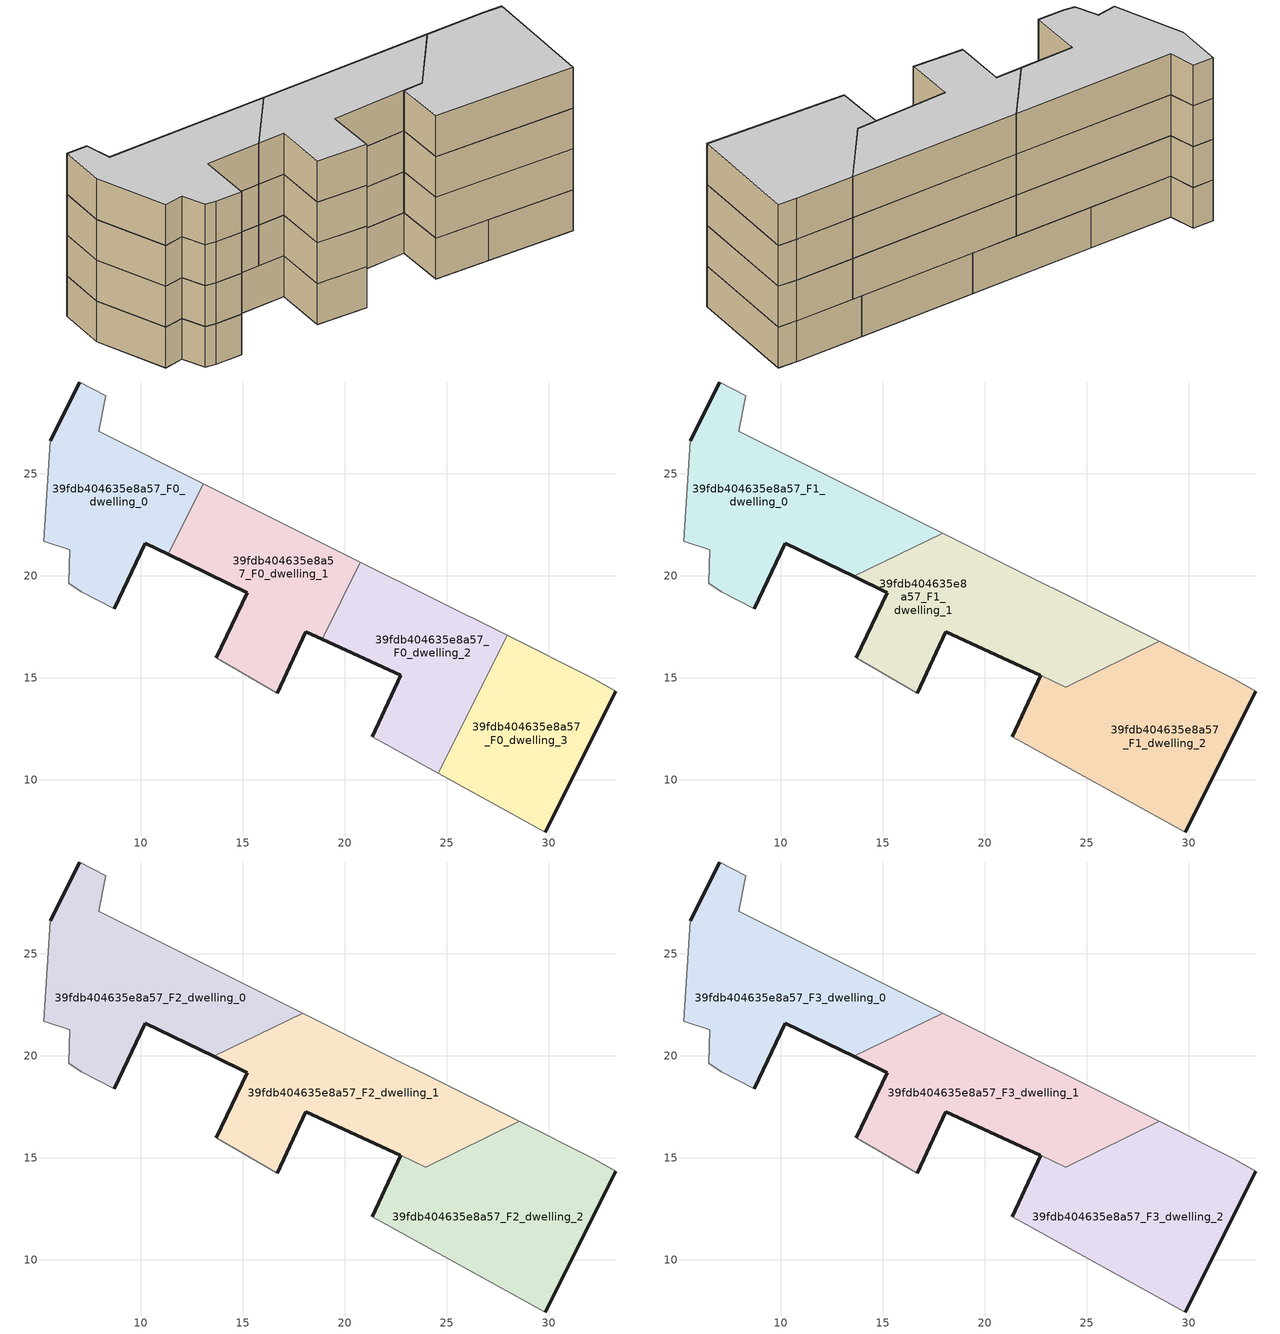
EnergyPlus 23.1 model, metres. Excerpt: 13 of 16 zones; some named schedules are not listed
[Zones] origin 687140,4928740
39fdb404635e8a57_F0_dwelling_0
 floor ground (EU_floor_Construction): 11.34,21.06 13.07,24.52 7.94,27.09 8.29,28.83 7.01,29.5 5.57,26.63 5.25,21.68 6.51,21.29 6.48,19.64 7.08,19.22 8.7,18.39 10.23,21.59 z0
 wall outside (EU_wall_Construction): 5.57,26.63 7.01,29.5 / 11.34,21.06 10.23,21.59 8.7,18.39 z0:3
 wall adiabatic (EU_wall_Construction): 7.01,29.5 8.29,28.83 7.94,27.09 13.07,24.52 / 8.7,18.39 7.08,19.22 6.48,19.64 6.51,21.29 5.25,21.68 5.57,26.63 z0:3
 wall to 39fdb404635e8a57_F0_dwelling_1 (EU_wall_Construction): 13.07,24.52 11.34,21.06 z0:3
39fdb404635e8a57_F0_dwelling_1
 floor ground (EU_floor_Construction): 18.89,16.9 20.77,20.68 13.07,24.52 11.34,21.06 15.23,19.18 13.69,15.98 16.7,14.26 18.08,17.27 z0
 wall outside (EU_wall_Construction): 13.69,15.98 15.23,19.18 11.34,21.06 / 18.89,16.9 18.08,17.27 16.7,14.26 z0:3
 wall adiabatic (EU_wall_Construction): 13.07,24.52 20.77,20.68 / 16.7,14.26 13.69,15.98 z0:3
 wall to 39fdb404635e8a57_F0_dwelling_2 (EU_wall_Construction): 20.77,20.68 18.89,16.9 z0:3
39fdb404635e8a57_F0_dwelling_2
 floor ground (EU_floor_Construction): 24.58,10.34 27.95,17.09 20.77,20.68 18.89,16.9 22.73,15.12 21.34,12.12 z0
 wall outside (EU_wall_Construction): 21.34,12.12 22.73,15.12 18.89,16.9 z0:3
 wall adiabatic (EU_wall_Construction): 20.77,20.68 27.95,17.09 / 24.58,10.34 21.34,12.12 z0:3
 wall to 39fdb404635e8a57_F0_dwelling_3 (EU_wall_Construction): 27.95,17.09 24.58,10.34 z0:3
39fdb404635e8a57_F0_dwelling_3
 floor ground (EU_floor_Construction): 29.82,7.45 33.27,14.34 32.15,14.99 27.95,17.09 24.58,10.34 z0
 wall outside (EU_wall_Construction): 33.27,14.34 29.82,7.45 z0:3
 wall adiabatic (EU_wall_Construction): 29.82,7.45 24.58,10.34 / 27.95,17.09 32.15,14.99 33.27,14.34 z0:3
39fdb404635e8a57_F1_dwelling_0
 floor to 39fdb404635e8a57_F0_dwelling_0 (EU_floor_Construction): 11.34,21.06 13.07,24.52 7.94,27.09 8.29,28.83 7.01,29.5 5.57,26.63 5.25,21.68 6.51,21.29 6.48,19.64 7.08,19.22 8.7,18.39 10.23,21.59 z3
 floor to 39fdb404635e8a57_F0_dwelling_1 (EU_floor_Construction): 17.94,22.09 13.07,24.52 11.34,21.06 13.59,19.97 z3
 wall outside (EU_wall_Construction): 5.57,26.63 7.01,29.5 / 13.59,19.97 10.23,21.59 8.7,18.39 z3:6
 wall adiabatic (EU_wall_Construction): 8.7,18.39 7.08,19.22 6.48,19.64 6.51,21.29 5.25,21.68 5.57,26.63 / 7.01,29.5 8.29,28.83 7.94,27.09 17.94,22.09 z3:6
 wall to 39fdb404635e8a57_F1_dwelling_1 (EU_wall_Construction): 17.94,22.09 13.59,19.97 z3:6
39fdb404635e8a57_F1_dwelling_1
 floor to 39fdb404635e8a57_F0_dwelling_1 (EU_floor_Construction): 18.89,16.9 20.77,20.68 17.94,22.09 13.59,19.97 15.23,19.18 13.69,15.98 16.7,14.26 18.08,17.27 z3
 floor to 39fdb404635e8a57_F0_dwelling_2 (EU_floor_Construction): 27.57,16.31 27.95,17.09 20.77,20.68 18.89,16.9 23.96,14.56 z3
 floor to 39fdb404635e8a57_F0_dwelling_3 (EU_floor_Construction): 28.55,16.79 27.95,17.09 27.57,16.31 z3
 wall outside (EU_wall_Construction): 22.73,15.12 18.08,17.27 16.7,14.26 / 13.69,15.98 15.23,19.18 13.59,19.97 z3:6
 wall adiabatic (EU_wall_Construction): 16.7,14.26 13.69,15.98 / 17.94,22.09 28.55,16.79 z3:6
 wall to 39fdb404635e8a57_F1_dwelling_2 (EU_wall_Construction): 28.55,16.79 23.96,14.56 22.73,15.12 z3:6
39fdb404635e8a57_F1_dwelling_2
 floor to 39fdb404635e8a57_F0_dwelling_2 (EU_floor_Construction): 24.58,10.34 27.57,16.31 23.96,14.56 22.73,15.12 21.34,12.12 z3
 floor to 39fdb404635e8a57_F0_dwelling_3 (EU_floor_Construction): 29.82,7.45 33.27,14.34 32.15,14.99 28.55,16.79 27.57,16.31 24.58,10.34 z3
 wall outside (EU_wall_Construction): 21.34,12.12 22.73,15.12 / 33.27,14.34 29.82,7.45 z3:6
 wall adiabatic (EU_wall_Construction): 28.55,16.79 32.15,14.99 33.27,14.34 / 29.82,7.45 21.34,12.12 z3:6
39fdb404635e8a57_F2_dwelling_0
 floor to 39fdb404635e8a57_F1_dwelling_0 (EU_floor_Construction): 17.94,22.09 7.94,27.09 8.29,28.83 7.01,29.5 5.57,26.63 5.25,21.68 6.51,21.29 6.48,19.64 7.08,19.22 8.7,18.39 10.23,21.59 13.59,19.97 z6
 wall outside (EU_wall_Construction): 5.57,26.63 7.01,29.5 / 13.59,19.97 10.23,21.59 8.7,18.39 z6:9
 wall adiabatic (EU_wall_Construction): 8.7,18.39 7.08,19.22 6.48,19.64 6.51,21.29 5.25,21.68 5.57,26.63 / 7.01,29.5 8.29,28.83 7.94,27.09 17.94,22.09 z6:9
 wall to 39fdb404635e8a57_F2_dwelling_1 (EU_wall_Construction): 17.94,22.09 13.59,19.97 z6:9
39fdb404635e8a57_F2_dwelling_1
 floor to 39fdb404635e8a57_F1_dwelling_1 (EU_floor_Construction): 28.55,16.79 17.94,22.09 13.59,19.97 15.23,19.18 13.69,15.98 16.7,14.26 18.08,17.27 23.96,14.56 z6
 wall outside (EU_wall_Construction): 22.73,15.12 18.08,17.27 16.7,14.26 / 13.69,15.98 15.23,19.18 13.59,19.97 z6:9
 wall adiabatic (EU_wall_Construction): 16.7,14.26 13.69,15.98 / 17.94,22.09 28.55,16.79 z6:9
 wall to 39fdb404635e8a57_F2_dwelling_2 (EU_wall_Construction): 28.55,16.79 23.96,14.56 22.73,15.12 z6:9
39fdb404635e8a57_F2_dwelling_2
 floor to 39fdb404635e8a57_F1_dwelling_2 (EU_floor_Construction): 29.82,7.45 33.27,14.34 32.15,14.99 28.55,16.79 23.96,14.56 22.73,15.12 21.34,12.12 z6
 wall outside (EU_wall_Construction): 21.34,12.12 22.73,15.12 / 33.27,14.34 29.82,7.45 z6:9
 wall adiabatic (EU_wall_Construction): 28.55,16.79 32.15,14.99 33.27,14.34 / 29.82,7.45 21.34,12.12 z6:9
39fdb404635e8a57_F3_dwelling_0
 floor to 39fdb404635e8a57_F2_dwelling_0 (EU_floor_Construction): 17.94,22.09 7.94,27.09 8.29,28.83 7.01,29.5 5.57,26.63 5.25,21.68 6.51,21.29 6.48,19.64 7.08,19.22 8.7,18.39 10.23,21.59 13.59,19.97 z9
 wall outside (EU_wall_Construction): 5.57,26.63 7.01,29.5 / 13.59,19.97 10.23,21.59 8.7,18.39 z9:12
 wall adiabatic (EU_wall_Construction): 8.7,18.39 7.08,19.22 6.48,19.64 6.51,21.29 5.25,21.68 5.57,26.63 / 7.01,29.5 8.29,28.83 7.94,27.09 17.94,22.09 z9:12
 wall to 39fdb404635e8a57_F3_dwelling_1 (EU_wall_Construction): 17.94,22.09 13.59,19.97 z9:12
 ceiling to 39fdb404635e8a57_F4_dwelling_0 (EU_floor_Construction): 17.94,22.09 13.59,19.97 10.23,21.59 8.7,18.39 7.08,19.22 6.48,19.64 6.51,21.29 5.25,21.68 5.57,26.63 7.01,29.5 8.29,28.83 7.94,27.09 z12
39fdb404635e8a57_F3_dwelling_1
 floor to 39fdb404635e8a57_F2_dwelling_1 (EU_floor_Construction): 28.55,16.79 17.94,22.09 13.59,19.97 15.23,19.18 13.69,15.98 16.7,14.26 18.08,17.27 23.96,14.56 z9
 wall outside (EU_wall_Construction): 22.73,15.12 18.08,17.27 16.7,14.26 / 13.69,15.98 15.23,19.18 13.59,19.97 z9:12
 wall adiabatic (EU_wall_Construction): 16.7,14.26 13.69,15.98 / 17.94,22.09 28.55,16.79 z9:12
 wall to 39fdb404635e8a57_F3_dwelling_2 (EU_wall_Construction): 28.55,16.79 23.96,14.56 22.73,15.12 z9:12
 ceiling to 39fdb404635e8a57_F4_dwelling_1 (EU_floor_Construction): 28.55,16.79 23.96,14.56 18.08,17.27 16.7,14.26 13.69,15.98 15.23,19.18 13.59,19.97 17.94,22.09 z12
39fdb404635e8a57_F3_dwelling_2
 floor to 39fdb404635e8a57_F2_dwelling_2 (EU_floor_Construction): 29.82,7.45 33.27,14.34 32.15,14.99 28.55,16.79 23.96,14.56 22.73,15.12 21.34,12.12 z9
 wall outside (EU_wall_Construction): 21.34,12.12 22.73,15.12 / 33.27,14.34 29.82,7.45 z9:12
 wall adiabatic (EU_wall_Construction): 28.55,16.79 32.15,14.99 33.27,14.34 / 29.82,7.45 21.34,12.12 z9:12
 ceiling to 39fdb404635e8a57_F4_dwelling_2 (EU_floor_Construction): 32.15,14.99 33.27,14.34 29.82,7.45 21.34,12.12 22.73,15.12 23.96,14.56 28.55,16.79 z12
[Building]
EU S2 Campaign: North Axis=0; Terrain=City; Solar Distribution=FullExterior
[Site:Location]
Bologna: Latitude=44.5; Longitude=11.25; Time Zone=1; Elevation=37
[SizingPeriod:WeatherFileDays]
AnnualSizingPeriod: Begin Month=1; Begin Day of Month=1; End Month=12; End Day of Month=31; Day of Week for Start Day=Monday; Use Weather File Daylight Saving Period=No; Use Weather File Rain and Snow Indicators=No
[MATERIAL]
EU_InternalMass_Material: Roughness=MediumRough; Thickness=0.1; Conductivity=1; Density=1800; Specific Heat=900; Thermal Absorptance=0.9; Solar Absorptance=0.7; Visible Absorptance=0.7
[MATERIAL:NOMASS] Roughness=MediumRough; Thermal Absorptance=0.9; Solar Absorptance=0.7; Visible Absorptance=0.7
Name | Thermal Resistance
EU_wall_NoMass | 0.905828
EU_floor_NoMass | 0.67114
[CONSTRUCTION]
EU_wall_Construction: EU_wall_NoMass
EU_floor_Construction: EU_floor_NoMass
EU_InternalMass_Construction: EU_InternalMass_Material
[ZONE] Type=1; Multiplier=1; Ceiling Height=autocalculate; Floor Area=autocalculate; Part of Total Floor Area=Yes
Name | Volume
39fdb404635e8a57_F0_dwelling_0; 39fdb404635e8a57_F0_dwelling_2 | 137.402
39fdb404635e8a57_F1_dwelling_0; 39fdb404635e8a57_F2_dwelling_0; 39fdb404635e8a57_F3_dwelling_0 | 183.204
39fdb404635e8a57_F0_dwelling_1 | 137.407
39fdb404635e8a57_F1_dwelling_1; 39fdb404635e8a57_F2_dwelling_1; 39fdb404635e8a57_F3_dwelling_1 | 179.849
39fdb404635e8a57_F1_dwelling_2; 39fdb404635e8a57_F2_dwelling_2; 39fdb404635e8a57_F3_dwelling_2 | 186.568
39fdb404635e8a57_F0_dwelling_3 | 137.4
[INTERNALMASS] Construction=EU_InternalMass_Construction
Name | Zone or ZoneList | Surface Area
39fdb404635e8a57_F0_dwelling_0_EU_InternalMass | 39fdb404635e8a57_F0_dwelling_0 | 45.8006
39fdb404635e8a57_F0_dwelling_1_EU_InternalMass | 39fdb404635e8a57_F0_dwelling_1 | 45.8022
39fdb404635e8a57_F0_dwelling_2_EU_InternalMass | 39fdb404635e8a57_F0_dwelling_2 | 45.8009
39fdb404635e8a57_F0_dwelling_3_EU_InternalMass | 39fdb404635e8a57_F0_dwelling_3 | 45.7999
39fdb404635e8a57_F1_dwelling_0_EU_InternalMass | 39fdb404635e8a57_F1_dwelling_0 | 61.0675
39fdb404635e8a57_F1_dwelling_1_EU_InternalMass | 39fdb404635e8a57_F1_dwelling_1 | 59.9513
39fdb404635e8a57_F1_dwelling_2_EU_InternalMass | 39fdb404635e8a57_F1_dwelling_2 | 62.1898
39fdb404635e8a57_F2_dwelling_0_EU_InternalMass | 39fdb404635e8a57_F2_dwelling_0 | 61.0675
39fdb404635e8a57_F2_dwelling_1_EU_InternalMass | 39fdb404635e8a57_F2_dwelling_1 | 59.9513
39fdb404635e8a57_F2_dwelling_2_EU_InternalMass | 39fdb404635e8a57_F2_dwelling_2 | 62.1898
39fdb404635e8a57_F3_dwelling_0_EU_InternalMass | 39fdb404635e8a57_F3_dwelling_0 | 61.0675
39fdb404635e8a57_F3_dwelling_1_EU_InternalMass | 39fdb404635e8a57_F3_dwelling_1 | 59.9513
39fdb404635e8a57_F3_dwelling_2_EU_InternalMass | 39fdb404635e8a57_F3_dwelling_2 | 62.1898
[OTHEREQUIPMENT] Fuel Type=Electricity; Design Level Calculation Method=Watts/Area; Power per Zone Floor Area=1; Fraction Latent=0; Fraction Radiant=0; Fraction Lost=0; Carbon Dioxide Generation Rate=0; EndUse Subcategory=EU_Step8_InternalGains
Name | Zone or ZoneList or Space or SpaceList | Schedule
EU_Step8_InternalGain_39fdb404635e8a57_F0_dwelling_0_f000 | 39fdb404635e8a57_F0_dwelling_0 | EU_Step8_GainSchedule_39fdb404635e8a57_F0_dwelling_0_f000
EU_Step8_InternalGain_39fdb404635e8a57_F0_dwelling_1_f000 | 39fdb404635e8a57_F0_dwelling_1 | EU_Step8_GainSchedule_39fdb404635e8a57_F0_dwelling_1_f000
EU_Step8_InternalGain_39fdb404635e8a57_F0_dwelling_2_f000 | 39fdb404635e8a57_F0_dwelling_2 | EU_Step8_GainSchedule_39fdb404635e8a57_F0_dwelling_2_f000
EU_Step8_InternalGain_39fdb404635e8a57_F0_dwelling_3_f000 | 39fdb404635e8a57_F0_dwelling_3 | EU_Step8_GainSchedule_39fdb404635e8a57_F0_dwelling_3_f000
EU_Step8_InternalGain_39fdb404635e8a57_F1_dwelling_0_f000 | 39fdb404635e8a57_F1_dwelling_0 | EU_Step8_GainSchedule_39fdb404635e8a57_F1_dwelling_0_f000
EU_Step8_InternalGain_39fdb404635e8a57_F1_dwelling_1_f000 | 39fdb404635e8a57_F1_dwelling_1 | EU_Step8_GainSchedule_39fdb404635e8a57_F1_dwelling_1_f000
EU_Step8_InternalGain_39fdb404635e8a57_F1_dwelling_2_f000 | 39fdb404635e8a57_F1_dwelling_2 | EU_Step8_GainSchedule_39fdb404635e8a57_F1_dwelling_2_f000
EU_Step8_InternalGain_39fdb404635e8a57_F2_dwelling_0_f000 | 39fdb404635e8a57_F2_dwelling_0 | EU_Step8_GainSchedule_39fdb404635e8a57_F2_dwelling_0_f000
EU_Step8_InternalGain_39fdb404635e8a57_F2_dwelling_1_f000 | 39fdb404635e8a57_F2_dwelling_1 | EU_Step8_GainSchedule_39fdb404635e8a57_F2_dwelling_1_f000
EU_Step8_InternalGain_39fdb404635e8a57_F2_dwelling_2_f000 | 39fdb404635e8a57_F2_dwelling_2 | EU_Step8_GainSchedule_39fdb404635e8a57_F2_dwelling_2_f000
EU_Step8_InternalGain_39fdb404635e8a57_F3_dwelling_0_f000 | 39fdb404635e8a57_F3_dwelling_0 | EU_Step8_GainSchedule_39fdb404635e8a57_F3_dwelling_0_f000
EU_Step8_InternalGain_39fdb404635e8a57_F3_dwelling_1_f000 | 39fdb404635e8a57_F3_dwelling_1 | EU_Step8_GainSchedule_39fdb404635e8a57_F3_dwelling_1_f000
EU_Step8_InternalGain_39fdb404635e8a57_F3_dwelling_2_f000 | 39fdb404635e8a57_F3_dwelling_2 | EU_Step8_GainSchedule_39fdb404635e8a57_F3_dwelling_2_f000
[ZONEVENTILATION:DESIGNFLOWRATE] Schedule=EU_AlwaysOn; Design Flow Rate Calculation Method=AirChanges/Hour; Air Changes per Hour=0.73129; Ventilation Type=Natural; Fan Pressure Rise=0; Fan Total Efficiency=1; Constant Term Coefficient=1; Temperature Term Coefficient=0; Velocity Term Coefficient=0; Velocity Squared Term Coefficient=0; Minimum Indoor Temperature=-100; Maximum Indoor Temperature=100; Delta Temperature=-100; Minimum Outdoor Temperature=-100; Maximum Outdoor Temperature=100; Maximum Wind Speed=40
Name | Zone or ZoneList or Space or SpaceList
EU_ConstantAir_39fdb404635e8a57_F0_dwelling_0 | 39fdb404635e8a57_F0_dwelling_0
EU_ConstantAir_39fdb404635e8a57_F0_dwelling_1 | 39fdb404635e8a57_F0_dwelling_1
EU_ConstantAir_39fdb404635e8a57_F0_dwelling_2 | 39fdb404635e8a57_F0_dwelling_2
EU_ConstantAir_39fdb404635e8a57_F0_dwelling_3 | 39fdb404635e8a57_F0_dwelling_3
EU_ConstantAir_39fdb404635e8a57_F1_dwelling_0 | 39fdb404635e8a57_F1_dwelling_0
EU_ConstantAir_39fdb404635e8a57_F1_dwelling_1 | 39fdb404635e8a57_F1_dwelling_1
EU_ConstantAir_39fdb404635e8a57_F1_dwelling_2 | 39fdb404635e8a57_F1_dwelling_2
EU_ConstantAir_39fdb404635e8a57_F2_dwelling_0 | 39fdb404635e8a57_F2_dwelling_0
EU_ConstantAir_39fdb404635e8a57_F2_dwelling_1 | 39fdb404635e8a57_F2_dwelling_1
EU_ConstantAir_39fdb404635e8a57_F2_dwelling_2 | 39fdb404635e8a57_F2_dwelling_2
EU_ConstantAir_39fdb404635e8a57_F3_dwelling_0 | 39fdb404635e8a57_F3_dwelling_0
EU_ConstantAir_39fdb404635e8a57_F3_dwelling_1 | 39fdb404635e8a57_F3_dwelling_1
EU_ConstantAir_39fdb404635e8a57_F3_dwelling_2 | 39fdb404635e8a57_F3_dwelling_2
[HVACTEMPLATE:THERMOSTAT] Constant Heating Setpoint=20; Constant Cooling Setpoint=50
EU_HeatOnly_39fdb404635e8a57_F0_dwelling_0; EU_HeatOnly_39fdb404635e8a57_F0_dwelling_1; EU_HeatOnly_39fdb404635e8a57_F0_dwelling_2; EU_HeatOnly_39fdb404635e8a57_F0_dwelling_3; EU_HeatOnly_39fdb404635e8a57_F1_dwelling_0; EU_HeatOnly_39fdb404635e8a57_F1_dwelling_1; EU_HeatOnly_39fdb404635e8a57_F1_dwelling_2; EU_HeatOnly_39fdb404635e8a57_F2_dwelling_0; EU_HeatOnly_39fdb404635e8a57_F2_dwelling_1; EU_HeatOnly_39fdb404635e8a57_F2_dwelling_2; EU_HeatOnly_39fdb404635e8a57_F3_dwelling_0; EU_HeatOnly_39fdb404635e8a57_F3_dwelling_1; EU_HeatOnly_39fdb404635e8a57_F3_dwelling_2; EU_HeatOnly_39fdb404635e8a57_F4_dwelling_0; EU_HeatOnly_39fdb404635e8a57_F4_dwelling_1; EU_HeatOnly_39fdb404635e8a57_F4_dwelling_2
[HVACTEMPLATE:ZONE:IDEALLOADSAIRSYSTEM] System Availability Schedule=EU_AlwaysOn; Maximum Heating Supply Air Temperature=50; Minimum Cooling Supply Air Temperature=13; Maximum Heating Supply Air Humidity Ratio=0.0156; Minimum Cooling Supply Air Humidity Ratio=0.0077; Heating Limit=NoLimit; Cooling Limit=NoLimit; Heating Availability Schedule=EU_AlwaysOn; Cooling Availability Schedule=EU_CoolingOff; Dehumidification Control Type=ConstantSensibleHeatRatio; Cooling Sensible Heat Ratio=0.7; Dehumidification Setpoint=60; Humidification Control Type=None; Humidification Setpoint=30; Outdoor Air Method=None; Outdoor Air Flow Rate per Person=0.00944; Outdoor Air Flow Rate per Zone Floor Area=0; Outdoor Air Flow Rate per Zone=0; Demand Controlled Ventilation Type=None; Outdoor Air Economizer Type=NoEconomizer; Heat Recovery Type=None; Sensible Heat Recovery Effectiveness=0.7; Latent Heat Recovery Effectiveness=0.65
Name | Template Thermostat
39fdb404635e8a57_F0_dwelling_0 | EU_HeatOnly_39fdb404635e8a57_F0_dwelling_0
39fdb404635e8a57_F0_dwelling_1 | EU_HeatOnly_39fdb404635e8a57_F0_dwelling_1
39fdb404635e8a57_F0_dwelling_2 | EU_HeatOnly_39fdb404635e8a57_F0_dwelling_2
39fdb404635e8a57_F0_dwelling_3 | EU_HeatOnly_39fdb404635e8a57_F0_dwelling_3
39fdb404635e8a57_F1_dwelling_0 | EU_HeatOnly_39fdb404635e8a57_F1_dwelling_0
39fdb404635e8a57_F1_dwelling_1 | EU_HeatOnly_39fdb404635e8a57_F1_dwelling_1
39fdb404635e8a57_F1_dwelling_2 | EU_HeatOnly_39fdb404635e8a57_F1_dwelling_2
39fdb404635e8a57_F2_dwelling_0 | EU_HeatOnly_39fdb404635e8a57_F2_dwelling_0
39fdb404635e8a57_F2_dwelling_1 | EU_HeatOnly_39fdb404635e8a57_F2_dwelling_1
39fdb404635e8a57_F2_dwelling_2 | EU_HeatOnly_39fdb404635e8a57_F2_dwelling_2
39fdb404635e8a57_F3_dwelling_0 | EU_HeatOnly_39fdb404635e8a57_F3_dwelling_0
39fdb404635e8a57_F3_dwelling_1 | EU_HeatOnly_39fdb404635e8a57_F3_dwelling_1
39fdb404635e8a57_F3_dwelling_2 | EU_HeatOnly_39fdb404635e8a57_F3_dwelling_2
[SIZING:ZONE] Zone Cooling Design Supply Air Temperature Input Method=SupplyAirTemperature; Zone Cooling Design Supply Air Temperature=13; Zone Heating Design Supply Air Temperature Input Method=SupplyAirTemperature; Zone Heating Design Supply Air Temperature=50; Zone Cooling Design Supply Air Humidity Ratio=0.008; Zone Heating Design Supply Air Humidity Ratio=0.008; Cooling Design Air Flow Method=DesignDay; Cooling Design Air Flow Rate=0; Cooling Minimum Air Flow per Zone Floor Area=0.000762; Cooling Minimum Air Flow=0; Cooling Minimum Air Flow Fraction=0.2; Heating Design Air Flow Method=DesignDay; Heating Design Air Flow Rate=0; Heating Maximum Air Flow per Zone Floor Area=0.002032; Heating Maximum Air Flow=0.141576; Heating Maximum Air Flow Fraction=0.3; Account for Dedicated Outdoor Air System=No; Dedicated Outdoor Air System Control Strategy=NeutralSupplyAir; Dedicated Outdoor Air Low Setpoint Temperature for Design=autosize; Dedicated Outdoor Air High Setpoint Temperature for Design=autosize; Zone Load Sizing Method=Sensible Load Only No Latent Load; Zone Latent Cooling Design Supply Air Humidity Ratio Input Method=HumidityRatioDifference; Zone Cooling Design Supply Air Humidity Ratio Difference=0.005; Zone Latent Heating Design Supply Air Humidity Ratio Input Method=HumidityRatioDifference; Zone Humidification Design Supply Air Humidity Ratio Difference=0.005
39fdb404635e8a57_F0_dwelling_0; 39fdb404635e8a57_F0_dwelling_1; 39fdb404635e8a57_F0_dwelling_2
